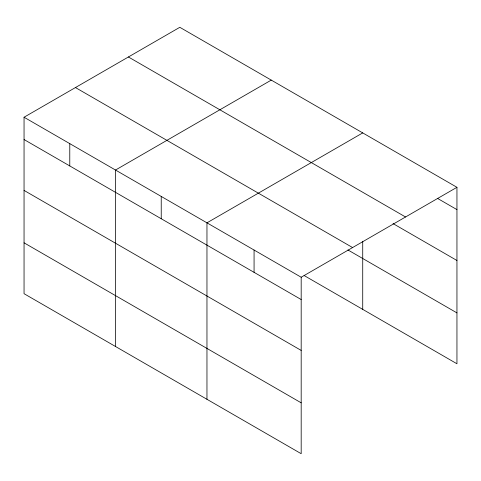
<?xml version="1.0" encoding="UTF-8"?>
<svg xmlns="http://www.w3.org/2000/svg" width="481" height="481" viewBox="0 0 481 481"><rect width="100%" height="100%" fill="white"/><g stroke="black" fill="none" stroke-linecap="round" stroke-linejoin="round"><path stroke-width="0.72" d="M304.118 275.529L456.95 363.768L456.95 187.307L179.816 27.303L24.05 117.232L24.05 293.693L301.184 453.697L301.184 277.236L24.05 117.232M271.266 80.105L115.506 170.034L115.506 346.494M362.722 132.906L206.962 222.835L206.962 399.296M301.184 277.236L456.95 187.307M437.59 198.437L456.95 209.614M128.409 56.98L405.549 216.985M393.055 223.593L456.95 260.486M75.451 87.554L352.591 247.559M347.913 249.946L456.95 312.897M24.05 139.538L301.184 299.543M24.05 190.41L301.184 350.415M24.05 242.821L301.184 402.825M362.722 241.276L362.722 309.367M254.07 250.036L254.07 272.342M161.231 196.434L161.231 218.741M69.775 143.633L69.775 165.939"/></g></svg>
